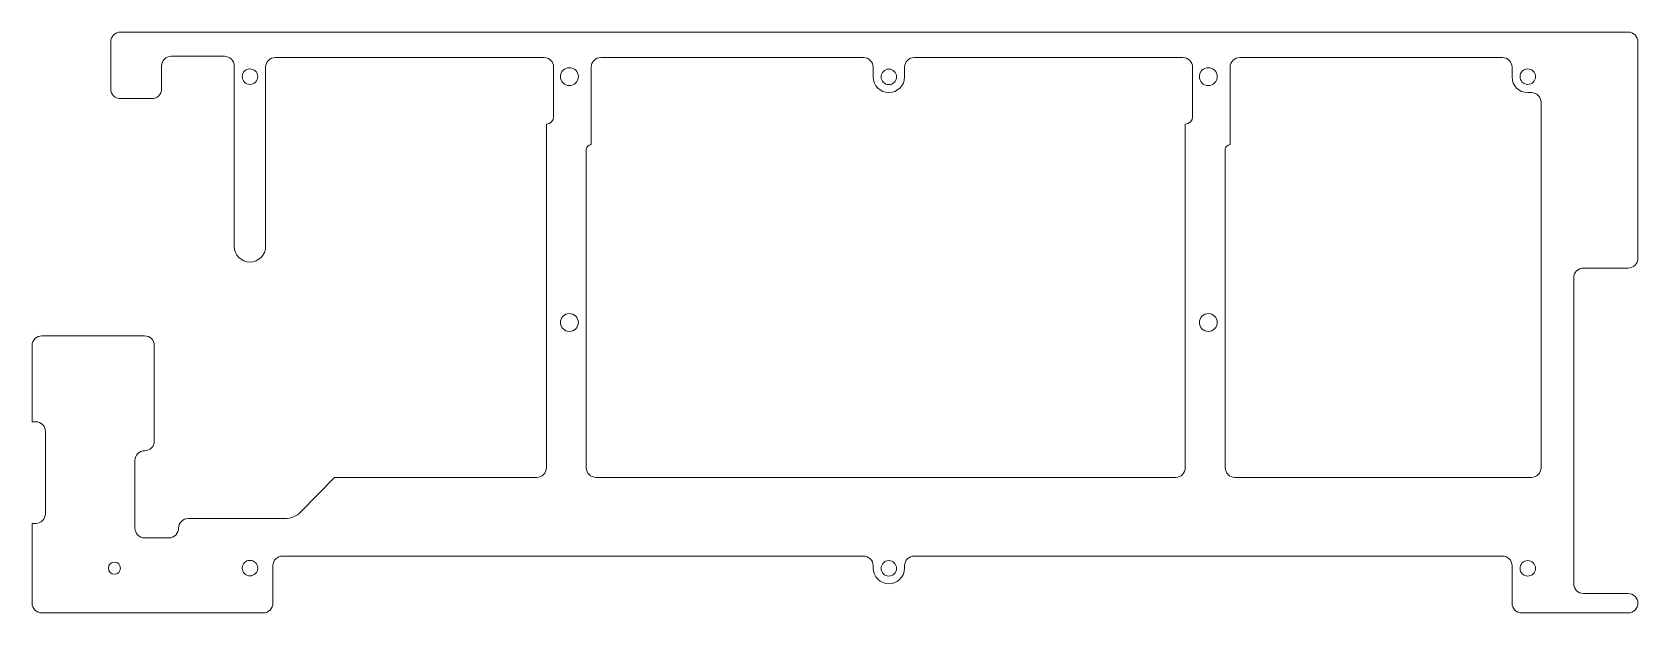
# Model space of a CAD drawing. Extents: x 60 to 392, y -164 to -44.
import ezdxf

# ---------------------------------------------------------------- set-up
doc = ezdxf.new("R2010")
doc.units = 0
doc.layers.add('BLACK', color=7, linetype='CONTINUOUS', lineweight=5, true_color=0xffffff)

msp = doc.modelspace()

# ---------------------------------------------------------------- linework, layer by layer
at = {"layer": 'BLACK', "linetype": 'CONTINUOUS'}
for p, q in [((76.25, -55.25), (76.25, -45.5)), ((78.25, -43.5), (389.75, -43.5)), ((391.75, -45.5), (391.75, -90.25)), ((99.75, -48.5), (88.75, -48.5)), ((165.75, -48.75), (110.25, -48.75)), ((231.75, -48.75), (177.5, -48.75)), ((297.75, -48.75), (242.25, -48.75)), ((363.75, -48.75), (309.5, -48.75)), ((86.75, -50.5), (86.75, -55.25)), ((101.75, -87.75), (101.75, -50.5)), ((108.25, -50.75), (108.25, -87.75)), ((167.75, -50.75), (167.75, -61)), ((175.5, -50.75), (175.5, -66.75)), ((233.75, -50.75), (233.75, -52.75)), ((240.25, -50.75), (240.25, -52.75)), ((299.75, -50.75), (299.75, -61)), ((307.5, -50.75), (307.5, -66.75)), ((365.75, -50.75), (365.75, -52.75)), ((369, -56), (369.75, -56)), ((84.75, -57.25), (78.25, -57.25)), ((371.75, -133.5), (371.75, -58)), ((166.25, -62.5), (166.25, -133.5)), ((298.25, -62.5), (298.25, -133.5)), ((174.5, -67.75), (174.5, -133.5)), ((306.5, -67.75), (306.5, -133.5)), ((389.75, -92.25), (380.5, -92.25)), ((378.5, -94.25), (378.5, -157.5)), ((60, -124), (60, -108.25)), ((62, -106.25), (83.25, -106.25)), ((85.25, -108.25), (85.25, -128)), ((60.75, -124), (60, -124)), ((62.75, -143), (62.75, -126)), ((81.25, -132), (81.25, -146)), ((115.5, -142.62), (122.5, -135.5)), ((122.5, -135.5), (164.25, -135.5)), ((176.5, -135.5), (296.25, -135.5)), ((308.5, -135.5), (369.75, -135.5)), ((60, -145), (60.75, -145)), ((60, -161.5), (60, -145)), ((112.25, -144), (92.25, -144)), ((83.25, -148), (88.25, -148)), ((231.75, -151.75), (111.75, -151.75)), ((308, -151.75), (242.25, -151.75)), ((363.75, -151.75), (308, -151.75)), ((109.75, -153.75), (109.75, -161.5)), ((233.75, -154.25), (233.75, -153.75)), ((240.25, -153.75), (240.25, -154.25)), ((365.75, -161.5), (365.75, -153.75)), ((380.5, -159.5), (389.75, -159.5)), ((107.75, -163.5), (62, -163.5)), ((389.75, -163.5), (367.75, -163.5))]:
    msp.add_line(p, q, dxfattribs=at)
at = {"layer": 'BLACK'}
for centre, radius in [((105, -52.7), 1.6), ((171, -52.7), 1.85), ((237, -52.75), 1.6), ((303, -52.7), 1.85), ((369, -52.7), 1.6), ((171, -103.5), 1.85), ((303, -103.5), 1.85), ((77, -154.25), 1.25), ((105, -154.25), 1.6), ((237, -154.3), 1.6), ((369, -154.3), 1.6)]:
    msp.add_circle(centre, radius, dxfattribs=at)
for centre, radius, start, end in [((78.25, -45.5), 2, 90, 180), ((389.75, -45.5), 2, 0, 90), ((88.75, -50.5), 2, 90, 180), ((99.75, -50.5), 2, 0, 90), ((110.25, -50.75), 2, 90, 180), ((165.75, -50.75), 2, 0, 90), ((177.5, -50.75), 2, 90, 180), ((231.75, -50.75), 2, 0, 90), ((242.25, -50.75), 2, 90, 180), ((297.75, -50.75), 2, 0, 90), ((309.5, -50.75), 2, 90, 180), ((363.75, -50.75), 2, 0, 90), ((237, -52.75), 3.25, -180, 0), ((369, -52.75), 3.25, -180, -90), ((78.25, -55.25), 2, -180, -90), ((84.75, -55.25), 2, -90, 0), ((369.75, -58), 2, 0, 90), ((166.25, -61), 1.5, -90, 0), ((298.25, -61), 1.5, -90, 0), ((175.5, -67.75), 1, 90, 180), ((307.5, -67.75), 1, 90, 180), ((105, -87.75), 3.25, -180, 0), ((380.5, -94.25), 2, 90, 180), ((389.75, -90.25), 2, -90, 0), ((62, -108.25), 2, 90, 180), ((83.25, -108.25), 2, 0, 90), ((60.75, -126), 2, 0, 90), ((83.25, -128), 2, -90, 0), ((83.25, -132), 2, 90, 180), ((164.25, -133.5), 2, -90, 0), ((176.5, -133.5), 2, -180, -90), ((296.25, -133.5), 2, -90, 0), ((308.5, -133.5), 2, -180, -90), ((369.75, -133.5), 2, -90, 0), ((112.34, -139.69), 4.31, -91.2603, -42.8748), ((60.75, -143), 2, -90, 0), ((92.25, -146), 2, 90, 180), ((83.25, -146), 2, -180, -90), ((88.25, -146), 2, -90, 0), ((111.75, -153.75), 2, 90, 180), ((231.75, -153.75), 2, 0, 90), ((242.25, -153.75), 2, 90, 180), ((363.75, -153.75), 2, 0, 90), ((237, -154.25), 3.25, -180, 0), ((380.5, -157.5), 2, -180, -90), ((62, -161.5), 2, -180, -90), ((107.75, -161.5), 2, -90, 0), ((367.75, -161.5), 2, -180, -90), ((389.75, -161.5), 2, 0, 90), ((389.75, -161.5), 2, -90, 0)]:
    msp.add_arc(centre, radius, start, end, dxfattribs=at)

doc.saveas('drawing.dxf')
